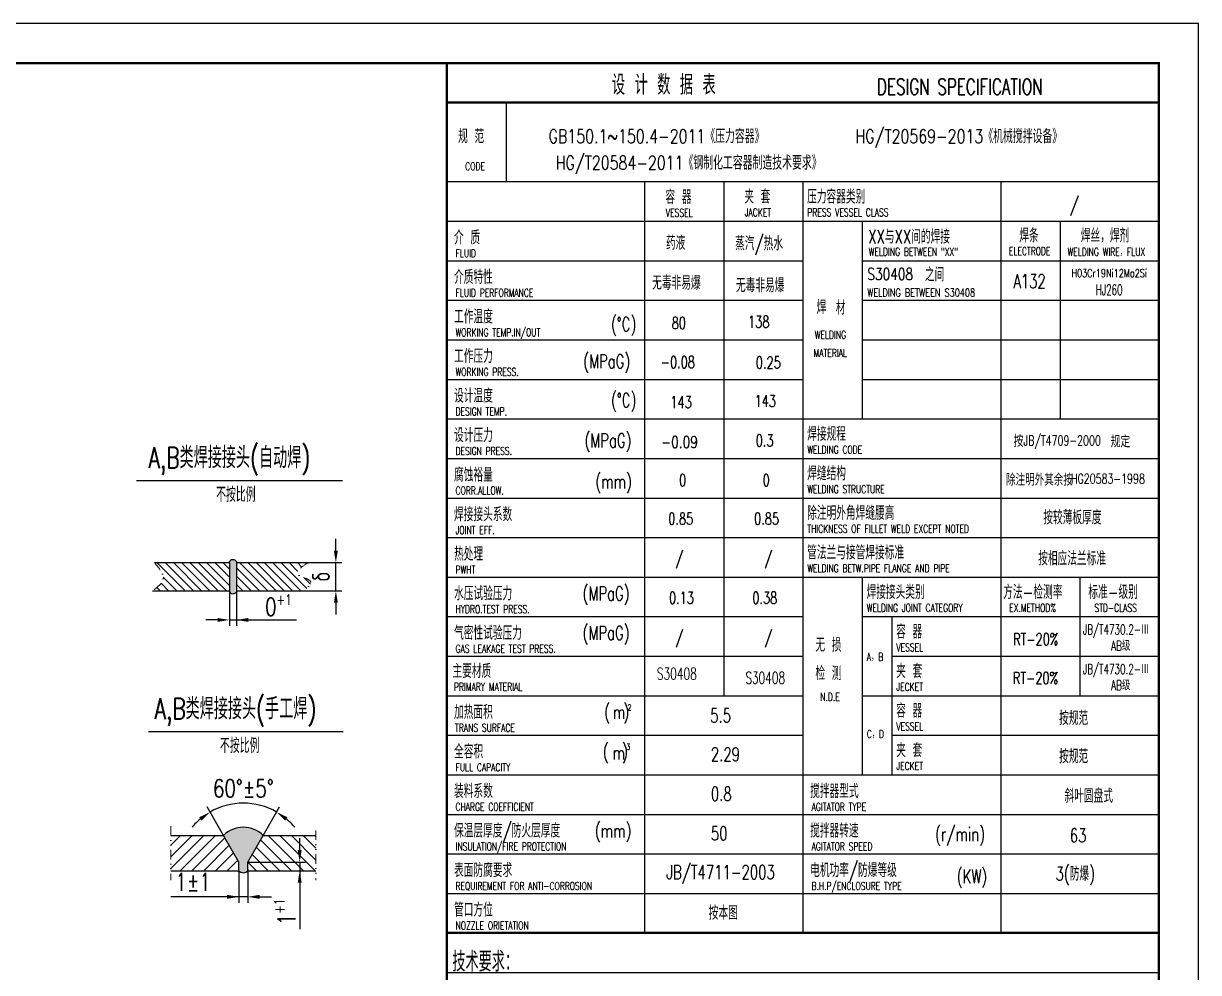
# Model space of a CAD drawing. Extents: x -5195 to 745, y -4429 to 3981.
# Drawn here: x -2225 to 745, y 1581 to 3981 of the extents above; entities that cross this region are included whole.
import ezdxf
from ezdxf.enums import TextEntityAlignment as Align

# ---------------------------------------------------------------- set-up
doc = ezdxf.new("R2010")
doc.units = 0
doc.header["$MEASUREMENT"] = 0
doc.linetypes.add('DIVIDEX2', pattern=[2.5, 1, -0.5, 0, -0.5, 0, -0.5])
doc.layers.get('DEFPOINTS').update_dxf_attribs({"linetype": 'CONTINUOUS'})
for name, color, linetype in [('3轮廓', 7, 'CONTINUOUS'), ('3轮廓、图框', 7, 'CONTINUOUS'), ('4文字、标注、剖面线', 5, 'CONTINUOUS'), ('4文字标注', 5, 'CONTINUOUS')]:
    doc.layers.add(name, color=color, linetype=linetype)
doc.layers.add('双点划线', color=5, linetype='DIVIDEX2', lineweight=18)
doc.styles.add('HZ', font='ROMANS.shx', dxfattribs={"width": 0.75, "bigfont": 'hmhz.shx'})
doc.styles.add('样式 2', font='ROMANS.shx', dxfattribs={"width": 0.75, "bigfont": 'hmhz.shx'})
doc.dimstyles.new('总图', dxfattribs={"dimscale": 8, "dimtxt": 3, "dimasz": 2, "dimexe": 1, "dimexo": 0, "dimgap": 1, "dimtad": 1, "dimdec": 4, "dimzin": 11, "dimdsep": 46, "dimtxsty": '样式 2', "dimcen": 0, "dimclrd": 256, "dimclre": 256, "dimclrt": 256, "dimadec": 0, "dimazin": 0, "dimtfac": 0.7, "dimtdec": 4, "dimtmove": 0, "dimatfit": 3, "dimfxl": 1, "dimtolj": 1, "dimtzin": 11, "dimarcsym": 0})
doc.dimstyles.new('总图$2', dxfattribs={"dimscale": 8, "dimtxt": 3, "dimasz": 2, "dimexe": 1, "dimexo": 0, "dimgap": 1, "dimtad": 1, "dimtih": 1, "dimtoh": 1, "dimdec": 0, "dimzin": 11, "dimdsep": 46, "dimtxsty": '样式 2', "dimcen": 0, "dimclrd": 256, "dimclre": 256, "dimclrt": 256, "dimadec": 0, "dimazin": 0, "dimtfac": 0.7, "dimtdec": 0, "dimtmove": 0, "dimatfit": 0, "dimfxl": 1, "dimtfill": 1, "dimtfillclr": 256, "dimtolj": 1, "dimtzin": 11, "dimlwd": -1, "dimlwe": -1, "dimarcsym": 0})

# ---------------------------------------------------------------- blocks, each defined once
blk = doc.blocks.new('*D23')
at = {"layer": '4文字标注'}
for p, q in [((-1718.8, 1927.6), (-1760.5, 1999.9)), ((-1619.1, 1927.6), (-1577.4, 1999.9))]:
    blk.add_line(p, q, dxfattribs=at)
for start, end in [(60, 120), (130.2343, 140.4685), (39.5315, 49.7657)]:
    blk.add_arc((-1668.9, 1841.3), 168.2, start, end, dxfattribs=at)
for points in [[(-1774.7, 1965.6), (-1780.5, 1973.8), (-1753, 1986.9)], [(-1557.4, 1973.8), (-1563.2, 1965.6), (-1584.9, 1986.9)]]:
    blk.add_solid(points, dxfattribs=at)
at = {"layer": 'DEFPOINTS', "color": 0}
for p in [(-1718.8, 1927.6), (-1619.1, 1927.6), (-1680.1, 1860.6), (-1657.8, 1860.6)]:
    blk.add_point(p, dxfattribs=at)
at = {"layer": '4文字标注', "insert": (-1668.9, 2047), "char_height": 45, "attachment_point": 5, "style": '样式 2', "bg_fill": 3, "box_fill_scale": 1.25, "bg_fill_color": 256, "bg_fill_true_color": 13158600, "bg_fill_transparency": 0}
blk.add_mtext('60%%D%%P5%%D', dxfattribs=at)
at = {"layer": 'DEFPOINTS', "color": 0}
blk.add_point((-1639.7, 2006.9), dxfattribs=at)
blk = doc.blocks.new('*D33')
at = {"layer": '4文字标注', "lineweight": -2}
for p, q in [((-1657.8, 1842.2), (-1657.8, 1757.6)), ((-1680.1, 1838.3), (-1680.1, 1757.6)), ((-1680.1, 1772.6), (-1852.1, 1772.6)), ((-1710.1, 1772.6), (-1740.1, 1772.6)), ((-1657.8, 1772.6), (-1680.1, 1772.6)), ((-1627.8, 1772.6), (-1597.8, 1772.6))]:
    blk.add_line(p, q, dxfattribs=at)
at = {"layer": '4文字标注'}
for points in [[(-1710.1, 1767.6), (-1710.1, 1777.6), (-1680.1, 1772.6)], [(-1627.8, 1777.6), (-1627.8, 1767.6), (-1657.8, 1772.6)]]:
    blk.add_solid(points, dxfattribs=at)
at = {"layer": 'DEFPOINTS', "color": 0}
for p in [(-1657.8, 1842.2), (-1680.1, 1838.3), (-1680.1, 1772.6)]:
    blk.add_point(p, dxfattribs=at)
at = {"layer": '4文字标注', "insert": (-1796.1, 1810.1), "char_height": 45, "attachment_point": 5, "style": '样式 2'}
blk.add_mtext('\\A1;1%%P1', dxfattribs=at)
blk = doc.blocks.new('*D34')
at = {"layer": '4文字标注', "lineweight": -2}
for p, q in [((-1526.5, 1890.6), (-1526.5, 1920.6)), ((-1657.8, 1860.6), (-1511.5, 1860.6)), ((-1526.5, 1860.6), (-1526.5, 1838.3)), ((-1657.8, 1838.3), (-1511.5, 1838.3)), ((-1526.5, 1838.3), (-1526.5, 1691.1)), ((-1526.5, 1808.3), (-1526.5, 1778.3))]:
    blk.add_line(p, q, dxfattribs=at)
at = {"layer": '4文字标注'}
for points in [[(-1531.5, 1890.6), (-1521.5, 1890.6), (-1526.5, 1860.6)], [(-1521.5, 1808.3), (-1531.5, 1808.3), (-1526.5, 1838.3)]]:
    blk.add_solid(points, dxfattribs=at)
at = {"layer": 'DEFPOINTS', "color": 0}
for p in [(-1657.8, 1860.6), (-1657.8, 1838.3), (-1526.5, 1838.3)]:
    blk.add_point(p, dxfattribs=at)
at = {"layer": '4文字标注', "insert": (-1564, 1734.7), "char_height": 45, "attachment_point": 5, "rotation": 90, "style": '样式 2'}
blk.add_mtext('\\A1;{1{\\H0.58333x;\\S+1^ ;}}', dxfattribs=at)
blk = doc.blocks.new('*D35')
at = {"layer": '4文字标注', "lineweight": -2}
for p, q in [((-1435.1, 2647.8), (-1435.1, 2677.8)), ((-1505, 2617.8), (-1420.1, 2617.8)), ((-1435.1, 2546.4), (-1435.1, 2617.8)), ((-1515.7, 2546.4), (-1420.1, 2546.4)), ((-1435.1, 2516.4), (-1435.1, 2486.4))]:
    blk.add_line(p, q, dxfattribs=at)
at = {"layer": '4文字标注'}
for points in [[(-1440.1, 2647.8), (-1430.1, 2647.8), (-1435.1, 2617.8)], [(-1430.1, 2516.4), (-1440.1, 2516.4), (-1435.1, 2546.4)]]:
    blk.add_solid(points, dxfattribs=at)
at = {"layer": 'DEFPOINTS', "color": 0}
for p in [(-1505, 2617.8), (-1435.1, 2617.8), (-1515.7, 2546.4)]:
    blk.add_point(p, dxfattribs=at)
at = {"layer": '4文字标注', "insert": (-1472.6, 2582.1), "char_height": 45, "attachment_point": 5, "rotation": 90, "style": '样式 2'}
blk.add_mtext('\\A1;δ', dxfattribs=at)
blk = doc.blocks.new('*D36')
at = {"layer": '4文字标注', "lineweight": -2}
for p, q in [((-1704, 2546.4), (-1704, 2457.8)), ((-1686.2, 2546.4), (-1686.2, 2457.8)), ((-1734, 2472.8), (-1764, 2472.8)), ((-1704, 2472.8), (-1686.2, 2472.8)), ((-1686.2, 2472.8), (-1534.2, 2472.8)), ((-1656.2, 2472.8), (-1626.2, 2472.8))]:
    blk.add_line(p, q, dxfattribs=at)
at = {"layer": '4文字标注'}
for points in [[(-1734, 2467.8), (-1734, 2477.8), (-1704, 2472.8)], [(-1656.2, 2477.8), (-1656.2, 2467.8), (-1686.2, 2472.8)]]:
    blk.add_solid(points, dxfattribs=at)
at = {"layer": 'DEFPOINTS', "color": 0}
for p in [(-1704, 2546.4), (-1686.2, 2546.4), (-1686.2, 2472.8)]:
    blk.add_point(p, dxfattribs=at)
at = {"layer": '4文字标注', "insert": (-1580.2, 2510.3), "char_height": 45, "attachment_point": 5, "style": '样式 2'}
blk.add_mtext('\\A1;{0{\\H0.58333x;\\S+1^ ;}}', dxfattribs=at)

msp = doc.modelspace()

# ---------------------------------------------------------------- hatches: boundary and pattern name
at = {"layer": '4文字、标注、剖面线'}
h = msp.add_hatch(dxfattribs=at)
h.set_pattern_fill('ANSI31', color=256, scale=4.653529, angle=90, style=0)
h.set_pattern_definition([(135, (-14516.33, 3190.198), (-10.44747, -10.44747), [])])
edge = h.paths.add_edge_path()
edge.add_line((-1704.0463, 2546.35315), (-1704.0463, 2617.83134))
edge.add_line((-1704.0463, 2617.83134), (-1893.63591, 2617.83134))
edge.add_spline(control_points=[(-1893.63591, 2617.83134), (-1881.49262, 2603.36907), (-1859.01453, 2576.59839), (-1885.96177, 2555.87924), (-1898.35136, 2546.35315)], knot_values=[0, 0, 0, 0, 51.3598636428, 95.0707268791, 95.0707268791, 95.0707268791, 95.0707268791], degree=3, periodic=0)
edge.add_line((-1898.35136, 2546.35315), (-1704.0463, 2546.35315))
edge = h.paths.add_edge_path()
edge.add_spline(control_points=[(-1515.67822, 2546.35315), (-1505.93847, 2554.69167), (-1482.8397, 2574.4673), (-1553.37207, 2585.58536), (-1521.22046, 2607.01543), (-1504.99331, 2617.83134)], knot_values=[0, 0, 0, 0, 31.1217457197, 73.8082803379, 117.3062133681, 117.3062133681, 117.3062133681, 117.3062133681], degree=3, periodic=0)
edge.add_line((-1504.99331, 2617.83134), (-1686.17675, 2617.83134))
edge.add_line((-1686.17675, 2617.83134), (-1686.17675, 2546.35315))
edge.add_line((-1686.17675, 2546.35315), (-1515.67822, 2546.35315))
at = {"layer": '4文字标注'}
msp.add_hatch(color=256, dxfattribs=at).paths.add_polyline_path([(-1686.17675, 2617.83134), (-1684.38979, 2617.83134, 0.6666666667), (-1705.83325, 2617.83134), (-1704.0463, 2617.83134), (-1704.0463, 2546.35315), (-1704.0463, 2543.39875, 0.4693376137), (-1686.17675, 2543.39875), (-1686.17675, 2546.35315)])

# ---------------------------------------------------------------- linework, layer by layer
at = {"layer": '3轮廓'}
msp.add_lwpolyline([(645.38295, 3881.18614, 6, 6, 0), (645.38295, -4328.81386, 6, 6, 0), (-4944.61705, -4328.81386, 6, 6, 0), (-4944.61705, 3881.18614, 6, 6, 0), (645.38295, 3881.18614, 6, 6, 0), (645.38295, -4328.81386, 0, 0, 0)], format="xyseb", dxfattribs=at)
at = {"layer": '3轮廓', "const_width": 6}
for points in [[(-1154.61705, 3881.18614), (-1154.61705, 1881.18614)], [(645.38295, 3781.18614), (-1154.61705, 3781.18614)], [(-1154.61705, 1881.18614), (-1154.61705, 381.18614)], [(-1154.61705, 1681.18614), (645.38295, 1681.18614)], [(-1154.61705, 1681.18614), (645.38295, 1681.18614)], [(-1154.61705, 1681.18614), (645.38295, 1681.18614)], [(-1154.61705, 1681.18614), (645.38295, 1681.18614)], [(-1154.61705, 1681.18614), (645.38295, 1681.18614)]]:
    msp.add_lwpolyline(points, dxfattribs=at)
at = {"layer": '3轮廓、图框'}
for p, q in [((-1893.63591, 2617.83134), (-1704.0463, 2617.83134)), ((-1704.0463, 2617.83134), (-1704.0463, 2546.35315)), ((-1686.17675, 2617.83134), (-1686.17675, 2546.35315)), ((-1686.17675, 2617.83134), (-1504.99331, 2617.83134)), ((-1898.35136, 2546.35315), (-1704.0463, 2546.35315)), ((-1686.17675, 2546.35315), (-1515.67822, 2546.35315)), ((-1852.5244, 1838.29289), (-1680.11614, 1838.29289)), ((-1657.7792, 1838.29289), (-1485.37093, 1838.29289))]:
    msp.add_line(p, q, dxfattribs=at)
for centre, radius, start, end in [((-1695.11152, 2613.36396), 11.61521, 22.61986495, 157.38013505), ((-1695.11152, 2550.82053), 11.61521, 202.61986495, 337.38013505), ((-1668.94767, 1849.02383), 15.48831, 223.85543508, 316.14456492)]:
    msp.add_arc(centre, radius, start, end, dxfattribs=at)
at = {"layer": '4文字标注'}
for p, q in [((-1004.61705, 3781.18614), (-1004.61705, 3581.18614)), ((-1154.61705, 3581.18614), (645.38295, 3581.18614)), ((-654.61705, 3581.18614), (-654.61705, 1681.18614)), ((-454.61705, 3581.18614), (-454.61705, 2281.18614)), ((-254.61705, 3581.18614), (-254.61705, 2981.18614)), ((245.38295, 3581.18614), (245.38295, 1681.18614)), ((-1154.61705, 3481.18614), (645.38295, 3481.18614)), ((-104.61705, 3481.18614), (-104.61705, 2981.18614)), ((395.38295, 3481.18614), (395.38295, 2981.18614)), ((-1154.61705, 3381.18614), (-254.61705, 3381.18614)), ((-104.61705, 3381.18614), (645.38295, 3381.18614)), ((-1154.61705, 3281.18614), (-254.61705, 3281.18614)), ((-104.61705, 3281.18614), (645.38295, 3281.18614)), ((-1154.61705, 3181.18614), (-254.61705, 3181.18614)), ((-104.61705, 3181.18614), (645.38295, 3181.18614)), ((-1154.61705, 3081.18614), (-254.61705, 3081.18614)), ((-104.61705, 3081.18614), (645.38295, 3081.18614)), ((-1154.61705, 2981.18614), (645.38295, 2981.18614)), ((-254.61705, 2981.18614), (-254.61705, 2481.18614)), ((-1154.61705, 2881.18614), (645.38295, 2881.18614)), ((-1938.81866, 2825.53056), (-1418.24899, 2825.53056)), ((-1154.61705, 2781.18614), (645.38295, 2781.18614)), ((-1154.61705, 2681.18614), (645.38295, 2681.18614)), ((-1154.61705, 2581.18614), (-254.61705, 2581.18614)), ((-254.61705, 2581.18614), (645.38295, 2581.18614)), ((-104.61705, 2581.18614), (-104.61705, 2081.18614)), ((445.38295, 2581.18614), (445.38295, 2281.18614)), ((-1154.61705, 2481.18614), (-254.61705, 2481.18614)), ((-254.61705, 2481.18614), (-254.61705, 1681.18614)), ((-104.61705, 2481.18614), (645.38295, 2481.18614)), ((-29.61705, 2481.18614), (-29.61705, 2081.18614)), ((-1154.61705, 2381.18614), (-254.61705, 2381.18614)), ((-29.61705, 2381.18614), (645.38295, 2381.18614)), ((-1154.61705, 2281.18614), (-254.61705, 2281.18614)), ((-104.61705, 2281.18614), (645.38295, 2281.18614)), ((-1908.69402, 2190.54398), (-1416.56465, 2190.54398)), ((-1154.61705, 2181.18614), (-254.61705, 2181.18614)), ((-29.61705, 2181.18614), (645.38295, 2181.18614)), ((-1154.61705, 2081.18614), (645.38295, 2081.18614)), ((-1154.61705, 1981.18614), (645.38295, 1981.18614)), ((-1154.61705, 1881.18614), (645.38295, 1881.18614)), ((-1154.61705, 1781.18614), (645.38295, 1781.18614)), ((-1154.61705, 1681.18614), (645.38295, 1681.18614)), ((-1154.61705, 1681.18614), (645.38295, 1681.18614)), ((-1154.61705, 1681.18614), (645.38295, 1681.18614)), ((-1154.61705, 1681.18614), (645.38295, 1681.18614)), ((-1154.61705, 1581.18614), (645.38295, 1581.18614))]:
    msp.add_line(p, q, dxfattribs=at)
msp.add_lwpolyline([(745.38295, -4428.81386), (745.38295, 3981.18614), (-5194.61705, 3981.18614), (-5194.61705, -4428.81386)], close=True, dxfattribs=at)
at = {"layer": '双点划线', "ltscale": 24}
for p, q in [((-1852.5244, 1951.28712), (-1852.5244, 1814.6464)), ((-1485.37093, 1940.34022), (-1485.37093, 1814.6464))]:
    msp.add_line(p, q, dxfattribs=at)
for points in [[(-1893.63591, 2617.83134), (-1871.63063, 2576.21065), (-1898.35136, 2546.35315)], [(-1504.99331, 2617.83134), (-1532.28475, 2588.76174), (-1498.45605, 2569.09647), (-1515.67822, 2546.35315)]]:
    msp.add_spline(points, degree=3, dxfattribs=at)

# ---------------------------------------------------------------- texts
at = {"layer": '4文字、标注、剖面线', "style": '样式 2'}
for s, height, width, p in [('药液', 35, 0.7, (-600.79735, 3408.75835)), ('蒸汽/热水', 35, 0.7, (-425.888, 3407.35121)), ('无毒非易爆', 35, 0.7, (-635.53952, 3307.85458)), ('无毒非易爆', 35, 0.7, (-423.6707, 3301.52248)), ('80', 30, 0.7, (-586.12604, 3208.76072)), ('138', 30, 0.7, (-393.1484, 3211.79618)), ('-0.08', 30, 0.7, (-613.94915, 3109.86243)), ('0.25', 30, 0.7, (-373.47214, 3108.82975)), ('143', 30, 0.7, (-589.48381, 3008.41893)), ('143', 30, 0.7, (-376.76369, 3011.45439)), ('0.3', 30, 0.7, (-373.85362, 2911.5233)), ('-0.09', 30, 0.75, (-612.58041, 2907.75172)), ('0', 30, 0.7, (-567.6086, 2811.48115)), ('0', 30, 0.7, (-356.35019, 2811.48115)), ('0.85', 30, 0.7, (-594.85147, 2713.97704)), ('0.85', 30, 0.7, (-377.75531, 2713.97704)), ('/', 30, 0.7, (-576.6734, 2613.30565)), ('/', 30, 0.7, (-352.14038, 2613.30565)), ('0.13', 30, 0.7, (-593.02404, 2513.55199)), ('0.38', 30, 0.7, (-382.39431, 2513.55199)), ('/', 30, 0.7, (-576.6734, 2413.30565)), ('/', 30, 0.7, (-352.14038, 2413.30565)), ('S30408', 30, 0.65, (-623.36543, 2321.89147)), ('S30408', 30, 0.65, (-399.88776, 2311.33796))]:
    msp.add_text(s, height=height, dxfattribs=dict(at, width=width)).set_placement(p)
at = {"layer": '4文字标注'}
for s, height, style, width, p in [('设 计 数 据 表', 50, '样式 2', 0.7, (-737.30409, 3801.08763)), ('DESIGN SPECIFICATION', 40, '样式 2', 0.7, (-67.14446, 3801.08763)), ('规 范', 35, '样式 2', 0.7, (-1126.04645, 3678.47809)), ('GB150.1~150.4-2011《压力容器》          HG/T20569-2013《机械搅拌设备》', 35, '样式 2', 0.75, (-897.26285, 3678.47809)), (' HG/T20584-2011《钢制化工容器制造技术要求》', 35, '样式 2', 0.75, (-897.26285, 3611.53494)), ('CODE', 20, '样式 2', 0.7, (-1107.99049, 3609.90405)), ('夹 套', 35, '样式 2', 0.7, (-402.5694, 3525.74513)), ('压力容器类别', 35, '样式 2', 0.7, (-243.75818, 3525.74513)), ('容 器', 35, '样式 2', 0.7, (-601.9863, 3524.76353)), ('VESSEL', 20, '样式 2', 0.7, (-601.01389, 3492.41541)), ('JACKET', 20, '样式 2', 0.7, (-401.59699, 3493.39701)), ('PRESS VESSEL CLASS', 20, '样式 2', 0.7, (-243.31118, 3493.39701)), ('介 质', 35, '样式 2', 0.7, (-1136.28785, 3422.36618)), ('XX与XX间的焊接', 35, '样式 2', 0.7, (-89.35936, 3424.40272)), ('焊条', 35, '样式 2', 0.7, (292.3755, 3427.50912)), ('焊丝，焊剂', 35, '样式 2', 0.7, (447.82806, 3427.46362)), ('FLUID', 20, '样式 2', 0.7, (-1132.53613, 3390.01807)), ('WELDING BETWEEN "XX"', 20, '样式 2', 0.7, (-88.07542, 3393.94182)), ('ELECTRODE', 20, '样式 2', 0.7, (266.14711, 3395.40203)), ('WELDING WIRE，FLUX', 20, '样式 2', 0.7, (414.43716, 3393.49049)), ('介质特性', 35, '样式 2', 0.7, (-1136.28785, 3322.36618)), ('S30408', 30, '样式 2', 0.75, (-91.76162, 3332.64862)), ('之间', 35, '样式 2', 0.7, (53.82595, 3328.76059)), ('FLUID PERFORMANCE', 20, '样式 2', 0.7, (-1132.53613, 3290.01807)), ('WELDING BETWEEN S30408', 20, '样式 2', 0.75, (-91.89734, 3290.66445)), ('焊', 35, '样式 2', 0.7, (-220.1171, 3246.1006)), ('材', 35, '样式 2', 0.7, (-171.34528, 3244.99323)), ('工作温度', 35, '样式 2', 0.7, (-1136.28785, 3222.36618)), ('(%%dC)', 35, '样式 2', 0.7, (-739.75567, 3203.20537)), ('WORKING TEMP.IN/OUT', 20, '样式 2', 0.7, (-1132.53613, 3190.01807)), ('WELDING', 20, '样式 2', 0.7, (-224.48212, 3183.95538)), ('工作压力', 35, '样式 2', 0.7, (-1136.28785, 3122.36618)), ('(MPaG)', 35, '样式 2', 0.7, (-809.83612, 3109.34843)), ('MATERIAL', 20, '样式 2', 0.7, (-227.57913, 3137.86312)), ('WORKING PRESS.', 20, '样式 2', 0.7, (-1132.53613, 3090.01807)), ('设计温度', 35, '样式 2', 0.7, (-1136.28785, 3022.36618)), ('(%%dC)', 35, '样式 2', 0.7, (-739.73096, 3011.02486)), ('DESIGN TEMP.', 20, '样式 2', 0.7, (-1132.53613, 2990.01807)), ('设计压力', 35, '样式 2', 0.7, (-1136.28785, 2922.36618)), ('(MPaG)', 35, '样式 2', 0.7, (-806.77027, 2909.03322)), ('焊接规程', 35, '样式 2', 0.7, (-243.75818, 2925.74513)), ('A,B类焊接接头(自动焊)', 53.6086487, '样式 2', 0.7, (-1908.96345, 2856.53141)), ('WELDING CODE', 20, '样式 2', 0.7, (-243.31118, 2893.39701)), ('DESIGN PRESS.', 20, '样式 2', 0.7, (-1132.53613, 2890.01807)), ('腐蚀裕量', 35, '样式 2', 0.7, (-1136.28785, 2822.36618)), ('焊缝结构', 35, '样式 2', 0.7, (-243.75818, 2825.74513)), ('(mm)', 35, '样式 2', 0.7, (-779.24441, 2805.23555)), ('不按比例', 37.526054, 'HZ', 0.7, (-1737.75327, 2771.22039)), ('CORR.ALLOW.', 20, '样式 2', 0.7, (-1132.53613, 2790.01807)), ('WELDING STRUCTURE', 20, '样式 2', 0.7, (-243.31118, 2793.39701)), ('除注明外角焊缝腰高', 35, '样式 2', 0.7, (-243.75818, 2725.74513)), ('焊接接头系数', 35, '样式 2', 0.7, (-1136.28785, 2722.36618)), ('JOINT EFF.', 20, '样式 2', 0.7, (-1132.53613, 2690.01807)), ('THICKNESS OF FILLET WELD EXCEPT NOTED', 20, '样式 2', 0.7, (-243.31118, 2693.39701)), ('热处理', 35, '样式 2', 0.7, (-1136.28785, 2622.36618)), ('管法兰与接管焊接标准', 35, '样式 2', 0.7, (-243.75818, 2625.74513)), ('按相应法兰标准', 35, '样式 2', 0.7, (340.17254, 2610.84806)), ('PWHT', 20, '样式 2', 0.7, (-1132.53613, 2590.01807)), ('WELDING BETW.PIPE FLANGE AND PIPE', 20, '样式 2', 0.7, (-243.31118, 2593.39701)), ('水压试验压力', 35, '样式 2', 0.7, (-1136.28785, 2522.36618)), ('(MPaG)', 35, '样式 2', 0.7, (-811.46438, 2522.36618)), ('焊接接头类别', 35, '样式 2', 0.7, (-93.75818, 2525.74513)), ('方法-检测率', 35, '样式 2', 0.7, (251.66719, 2525.74513)), ('标准-级别', 35, '样式 2', 0.7, (466.87939, 2525.74513)), ('HYDRO.TEST PRESS.', 20, '样式 2', 0.7, (-1132.53613, 2490.01807)), ('WELDING JOINT CATEGORY', 20, '样式 2', 0.7, (-93.31118, 2493.39701)), ('EX.METHOD%', 20, '样式 2', 0.7, (266.98172, 2493.39701)), ('STD-CLASS', 20, '样式 2', 0.7, (482.19391, 2493.39701)), ('JB/T4730.2-Ⅲ', 25, '样式 2', 0.65, (453.08502, 2436.03611)), ('气密性试验压力', 35, '样式 2', 0.7, (-1136.28785, 2422.36618)), ('(MPaG)', 35, '样式 2', 0.7, (-811.46438, 2422.36618)), ('容 器', 35, '样式 2', 0.7, (-18.75818, 2425.74513)), ('RT-20%', 30, '样式 2', 0.7, (276.83882, 2408.96119)), ('GAS LEAKAGE TEST PRESS.', 20, '样式 2', 0.7, (-1132.53613, 2390.01807)), ('无 损', 35, '样式 2', 0.7, (-222.8736, 2392.19764)), ('VESSEL', 20, '样式 2', 0.7, (-18.31118, 2393.39701)), ('AB级', 25, '样式 2', 0.65, (524.64389, 2395.11476)), ('A，B', 20, '样式 2', 0.7, (-92.9602, 2369.39491)), ('主要材质', 35, '样式 2', 0.7, (-1140.25261, 2325.96187)), ('检 测', 35, '样式 2', 0.7, (-222.8736, 2320.46339)), ('夹 套', 35, '样式 2', 0.7, (-18.75818, 2325.74513)), ('JB/T4730.2-Ⅲ', 25, '样式 2', 0.65, (453.08502, 2336.03611)), ('RT-20%', 30, '样式 2', 0.7, (276.18009, 2311.05143)), ('AB级', 25, '样式 2', 0.65, (524.64389, 2295.11476)), ('PRIMARY MATERIAL', 20, '样式 2', 0.7, (-1136.50089, 2293.61375)), ('N.D.E', 20, '样式 2', 0.7, (-210.46637, 2268.29549)), ('JECKET', 20, '样式 2', 0.7, (-18.31118, 2293.39701)), ('A,B类焊接接头(手工焊)', 53.6086487, '样式 2', 0.7, (-1893.71029, 2221.54483)), ('加热面积', 35, '样式 2', 0.7, (-1136.28785, 2222.36618)), ('(  )', 35, '样式 2', 0.7, (-756.72466, 2222.36618)), ('2', 15, '样式 2', 0.7, (-698.0325, 2244.14468)), ('容 器', 35, '样式 2', 0.7, (-18.75818, 2225.74513)), ('m ', 35, '样式 2', 0.7, (-735.08919, 2222.36618)), ('5.5', 35, '样式 2', 0.7, (-488.84018, 2213.67765)), ('按规范', 35, '样式 2', 0.7, (393.05553, 2206.92884)), ('TRANS SURFACE', 20, '样式 2', 0.7, (-1133.77467, 2190.01807)), ('VESSEL', 20, '样式 2', 0.7, (-18.31118, 2193.39701)), ('不按比例', 37.526054, 'HZ', 0.7, (-1728.16712, 2136.23381)), ('C，D', 20, '样式 2', 0.7, (-92.9602, 2174.43179)), ('全容积', 35, '样式 2', 0.7, (-1136.28785, 2122.36618)), ('(  )', 35, '样式 2', 0.7, (-760.21565, 2122.36618)), ('m ', 35, '样式 2', 0.7, (-735.66511, 2119.47745)), ('3', 15, '样式 2', 0.7, (-701.52349, 2144.14468)), ('2.29', 35, '样式 2', 0.7, (-487.12907, 2115.48103)), ('夹 套', 35, '样式 2', 0.7, (-18.75818, 2125.74513)), ('按规范', 35, '样式 2', 0.7, (393.05553, 2110.33259)), ('FULL CAPACITY', 20, '样式 2', 0.7, (-1132.53613, 2090.01807)), ('JECKET', 20, '样式 2', 0.7, (-18.31118, 2093.39701)), ('装料系数', 35, '样式 2', 0.7, (-1136.28785, 2022.36618)), ('0.8', 35, '样式 2', 0.7, (-487.12907, 2015.48103)), ('搅拌器型式', 35, '样式 2', 0.7, (-236.28785, 2022.36618)), ('斜叶圆盘式', 35, '样式 2', 0.7, (406.76683, 2010.43824)), ('CHARGE COEFFICIENT', 20, '样式 2', 0.7, (-1132.53613, 1990.01807)), ('AGITATOR TYPE', 20, '样式 2', 0.7, (-232.53613, 1990.01807)), ('保温层厚度/防火层厚度', 35, '样式 2', 0.7, (-1136.28785, 1922.36618)), ('(mm)', 35, '样式 2', 0.7, (-780.49226, 1922.36618)), ('搅拌器转速', 35, '样式 2', 0.7, (-236.28785, 1922.36618)), ('50', 35, '样式 2', 0.7, (-487.12907, 1915.48103)), ('(r/min)', 35, '样式 2', 0.7, (79.56489, 1913.32441)), ('63', 35, '样式 2', 0.7, (419.85653, 1910.43824)), ('INSULATION/FIRE PROTECTION', 20, '样式 2', 0.7, (-1132.53613, 1890.01807)), ('AGITATOR SPEED', 20, '样式 2', 0.7, (-232.53613, 1890.01807)), ('表面防腐要求', 35, '样式 2', 0.7, (-1136.28785, 1822.36618)), ('JB/T4711-2003', 35, '样式 2', 0.7, (-599.70714, 1817.24971)), ('电机功率/防爆等级', 35, '样式 2', 0.7, (-236.28785, 1822.36618)), ('(KW)', 35, '样式 2', 0.7, (134.29317, 1806.81144)), ('3(防爆)', 35, '样式 2', 0.7, (384.18133, 1813.60429)), ('B.H.P/ENCLOSURE TYPE', 20, '样式 2', 0.7, (-232.53613, 1790.01807)), ('REQUIREMENT FOR ANTI-CORROSION', 20, '样式 2', 0.7, (-1132.53613, 1790.01807)), ('管口方位', 35, '样式 2', 0.7, (-1136.28785, 1722.36618)), ('按本图', 35, '样式 2', 0.7, (-492.55189, 1714.66699)), ('NOZZLE ORIETATION', 20, '样式 2', 0.7, (-1132.53613, 1690.01807)), ('技术要求：', 50, '样式 2', 0.7, (-1140.77762, 1583.56545))]:
    msp.add_text(s, height=height, dxfattribs=dict(at, style=style, width=width)).set_placement(p)
at = {"layer": '4文字标注', "style": '样式 2'}
for s, height, width, p in [('H03Cr19Ni12Mo2Si', 20, 0.75, (519.64998, 3350.33298)), ('A132', 35, 0.7, (318.23778, 3329.56891)), ('HJ260', 26.666667, 0.6, (519.64998, 3307.66126))]:
    msp.add_text(s, height=height, dxfattribs=dict(at, width=width)).set_placement(p, align=Align.MIDDLE)
at = {"layer": '4文字标注'}
for tag, p, height, style, width in [('/', (419.72282, 3505.45717), 33.33333, '样式 2', 0.75), ('按', (278.22787, 2910.41527), 30, 'HZ', 0.75), ('JB/T4709-2000', (302.86221, 2914.15745), 25, '样式 2', 0.7), ('规定', (523.23015, 2909.05266), 30, 'HZ', 0.75), ('除注明外其余按', (258.81289, 2812.441), 30, '样式 2', 0.7), ('HG20583-1998', (423.151, 2817.57314), 25, '样式 2', 0.7), ('按较薄板厚度', (353.13913, 2714.44622), 35, '样式 2', 0.7)]:
    msp.add_attdef(tag, p, '0', height=height, dxfattribs=dict(at, style=style, width=width))

# ---------------------------------------------------------------- dimensions: what is measured, and where the dimension line sits
dim = msp.add_linear_dim(base=(-1435.12426, 2617.83134), p1=(-1515.67822, 2546.35315), p2=(-1504.99331, 2617.83134), angle=90, text='δ', dimstyle='总图', override={"dimscale": 15}, dxfattribs=at)
dim.commit()
dim.dimension.update_dxf_attribs({"geometry": '*D35', "text_midpoint": (-1435.12426, 2582.09225), "dimtype": 160})
for base, p1, p2, text, picture, middle in [((-1686.17675, 2472.83592), (-1704.0463, 2546.35315), (-1686.17675, 2546.35315), '{0{\\H0.58333x;\\S+1^ ;}}', '*D36', (-1580.17238, 2472.83592)), ((-1680.11614, 1772.55234), (-1657.7792, 1842.17374), (-1680.11614, 1838.29289), '1%%P1', '*D33', (-1796.09828, 1772.55234))]:
    dim = msp.add_linear_dim(base=base, p1=p1, p2=p2, text=text, dimstyle='总图', override={"dimscale": 15}, dxfattribs=at)
    dim.commit()
    dim.dimension.update_dxf_attribs({"geometry": picture, "text_midpoint": middle, "dimtype": 160})

# ---------------------------------------------------------------- next in the draw order: dimensions: what is measured, and where the dimension line sits
dim = msp.add_angular_dim_2l(base=(-1639.74419, 2006.90661), line1=((-1657.7792, 1860.62983), (-1619.09049, 1927.64064)), line2=((-1680.11614, 1860.62983), (-1718.80485, 1927.64064)), text='60%%D%%P5%%D', dimstyle='总图$2', override={"dimscale": 15}, dxfattribs=at)
dim.commit()
dim.dimension.update_dxf_attribs({"geometry": '*D23', "text_midpoint": (-1668.94767, 2009.46159), "dimtype": 162})

# ---------------------------------------------------------------- next in the draw order: hatches: boundary and pattern name
h = msp.add_hatch(color=256, dxfattribs=at)
h.paths.add_polyline_path([(-1619.09049, 1927.64064, 0.4216084338), (-1718.80485, 1927.64064), (-1680.11614, 1860.62983), (-1680.11614, 1838.29289), (-1657.7792, 1838.29289), (-1657.7792, 1860.62983)])
h.paths.add_polyline_path([(-1680.11614, 1838.29289, 0.4259644893), (-1657.7792, 1838.29289)])
h = msp.add_hatch(dxfattribs=at)
h.set_pattern_fill('ANSI31', color=256, scale=167.527027, style=0)
h.set_pattern_definition([(45, (-26193.937, -27117.512), (-14.807437, 14.807437), [])])
h.paths.add_polyline_path([(-1680.11614, 1838.29289), (-1680.11614, 1860.62983), (-1718.80485, 1927.64064), (-1852.5244, 1927.64064), (-1852.5244, 1838.29289)])
h = msp.add_hatch(dxfattribs=at)
h.set_pattern_fill('ANSI31', color=256, scale=167.527027, angle=90, style=0)
h.set_pattern_definition([(135, (-26193.937, -27117.512), (-14.807437, -14.807437), [])])
h.paths.add_polyline_path([(-1485.37093, 1838.29289), (-1485.37093, 1927.64064), (-1619.09049, 1927.64064), (-1657.7792, 1860.62983), (-1657.7792, 1838.29289)])

# ---------------------------------------------------------------- next in the draw order: linework, layer by layer
at = {"layer": '3轮廓、图框'}
for p, q in [((-1852.5244, 1927.64064), (-1718.80485, 1927.64064)), ((-1680.11614, 1860.62983), (-1718.80485, 1927.64064)), ((-1657.7792, 1860.62983), (-1619.09049, 1927.64064)), ((-1619.09049, 1927.64064), (-1485.37093, 1927.64064)), ((-1680.11614, 1838.29289), (-1680.11614, 1860.62983)), ((-1657.7792, 1838.29289), (-1657.7792, 1860.62983))]:
    msp.add_line(p, q, dxfattribs=at)
msp.add_arc((-1668.94767, 1879.02339), 69.63745, 44.27860316, 135.72139684, dxfattribs=at)

# ---------------------------------------------------------------- next in the draw order: dimensions: what is measured, and where the dimension line sits
at = {"layer": '4文字标注'}
dim = msp.add_linear_dim(base=(-1526.48914, 1838.29289), p1=(-1657.7792, 1860.62983), p2=(-1657.7792, 1838.29289), angle=90, text='{1{\\H0.58333x;\\S+1^ ;}}', dimstyle='总图', override={"dimscale": 15}, dxfattribs=at)
dim.commit()
dim.dimension.update_dxf_attribs({"geometry": '*D34', "text_midpoint": (-1526.48914, 1734.69924), "dimtype": 160})

doc.saveas('drawing.dxf')
